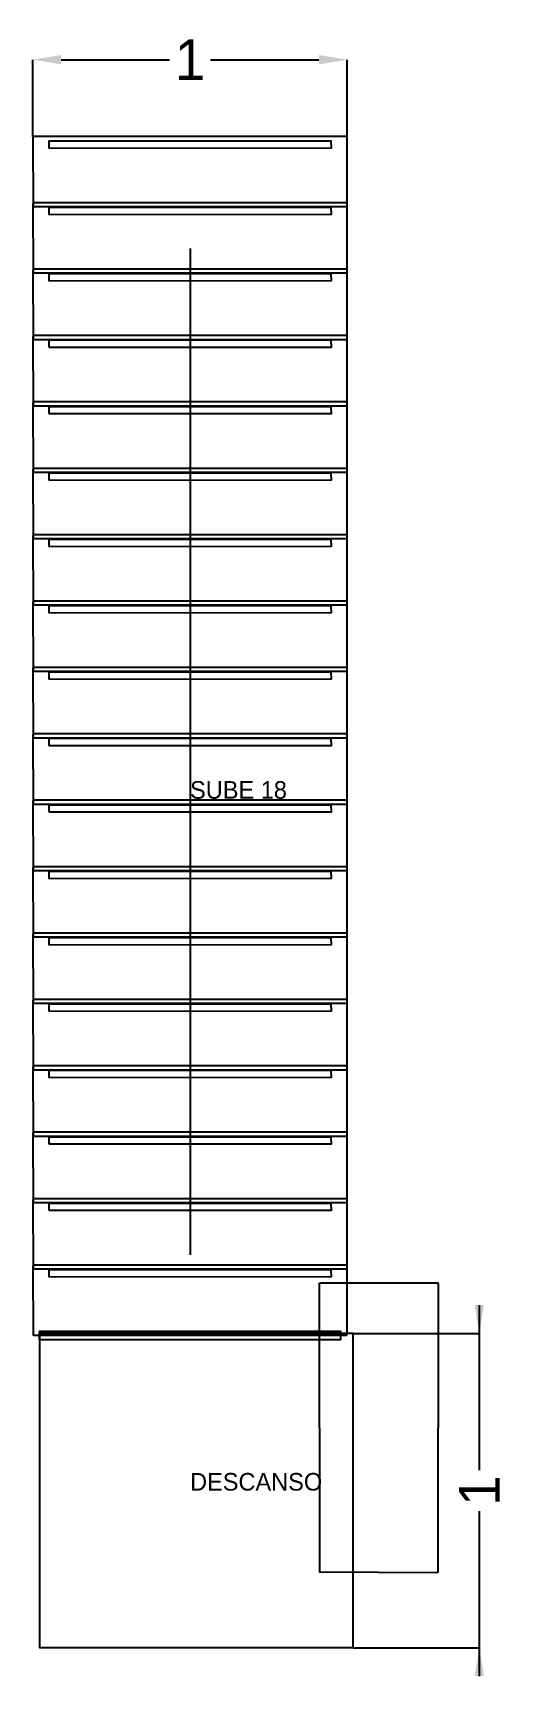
# Model space of a CAD drawing. Header units: metres. Extents: x 533 to 614.3, y -6.1 to 4.3.
# Drawn here: x 532.98 to 534.49, y -6.09 to -0.86 of the extents above.
import ezdxf

# ---------------------------------------------------------------- set-up
doc = ezdxf.new("R2010")
doc.units = ezdxf.units.M
for name, color, linetype in [('COTAS', 4, 'Continuous'), ('TEXTOS', 7, 'Continuous'), ('VISTA', 8, 'Continuous')]:
    doc.layers.add(name, color=color, linetype=linetype)
doc.dimstyles.get("Standard").update_dxf_attribs({"dimtxt": 2.5, "dimasz": 2.5, "dimexe": 1.25, "dimexo": 0.625, "dimtad": 1, "dimcen": 2.5, "dimazin": 3, "dimtfac": 1, "dimtmove": 0, "dimatfit": 3})

# ---------------------------------------------------------------- blocks, each defined once
blk = doc.blocks.new('_CLOSEDFILLED')
at = {"color": 0, "linetype": 'BYBLOCK'}
blk.add_solid([(-1, 0.164), (0, 0), (-1, -0.164)], dxfattribs=at)
blk = doc.blocks.new('*D1')
for p, q in [((532.98, -1.194), (532.98, -0.95)), ((533.07, -0.95), (533.415, -0.95)), ((533.545, -0.95), (533.89, -0.95)), ((533.98, -1.194), (533.98, -0.95))]:
    blk.add_line(p, q)
at = {"layer": 'Defpoints'}
for p in [(532.98, -0.95), (532.98, -1.194), (533.98, -1.194)]:
    blk.add_point(p, dxfattribs=at)
at = {"layer": 'COTAS', "xscale": 0.09, "yscale": 0.09, "rotation": 180}
blk.add_blockref('_CLOSEDFILLED', (532.98, -0.95), dxfattribs=at)
at = {"layer": 'COTAS', "xscale": 0.09, "yscale": 0.09}
blk.add_blockref('_CLOSEDFILLED', (533.98, -0.95), dxfattribs=at)
at = {"layer": 'COTAS', "insert": (533.48, -0.95), "char_height": 0.13, "attachment_point": 5}
blk.add_mtext('1', dxfattribs=at)
blk = doc.blocks.new('*D2')
for p, q in [((534.4, -4.91), (534.4, -5.435)), ((534, -5), (534.4, -5)), ((534.4, -5.565), (534.4, -6.09)), ((534, -6), (534.4, -6))]:
    blk.add_line(p, q)
at = {"layer": 'Defpoints'}
for p in [(534, -5), (534.4, -5), (534, -6)]:
    blk.add_point(p, dxfattribs=at)
at = {"layer": 'COTAS', "xscale": 0.09, "yscale": 0.09}
for p, rotation in [((534.4, -5), 270), ((534.4, -6), 90)]:
    blk.add_blockref('_CLOSEDFILLED', p, dxfattribs=dict(at, rotation=rotation))
at = {"layer": 'COTAS', "insert": (534.4, -5.5), "char_height": 0.13, "attachment_point": 5, "rotation": 90}
blk.add_mtext('1', dxfattribs=at)

msp = doc.modelspace()

# ---------------------------------------------------------------- linework, layer by layer
at = {"layer": 'VISTA'}
msp.add_line((533.48, -1.55), (533.48, -4.75), dxfattribs=at)
for points in [[(532.9835, -1.4171), (533.9765, -1.4171), (533.979, -1.4161), (533.98, -1.4136), (533.98, -1.1975), (533.979, -1.195), (533.9765, -1.194), (532.9835, -1.194), (532.981, -1.195), (532.98, -1.1975), (532.9806, -1.4156), (532.9835, -1.4171)], [(532.9817, -1.195), (532.9817, -1.1957), (532.981, -1.1957), (532.9817, -1.195)], [(533.9783, -1.195), (533.979, -1.1957), (533.9783, -1.1957), (533.9783, -1.195)], [(533.0307, -1.231), (533.93, -1.2303), (533.9293, -1.209), (533.0307, -1.2092), (533.0307, -1.231)], [(532.9835, -1.6282), (533.9765, -1.6282), (533.979, -1.6272), (533.98, -1.6247), (533.98, -1.4086), (533.979, -1.4061), (533.9765, -1.4051), (532.9835, -1.4051), (532.981, -1.4061), (532.98, -1.4086), (532.9806, -1.6267), (532.9835, -1.6282)], [(532.9817, -1.4061), (532.9817, -1.4069), (532.981, -1.4069), (532.9817, -1.4061)], [(533.9783, -1.4061), (533.979, -1.4069), (533.9783, -1.4069), (533.9783, -1.4061)], [(532.9817, -1.4154), (532.9817, -1.4161), (532.981, -1.4154), (532.9817, -1.4154)], [(533.0307, -1.4421), (533.93, -1.4414), (533.9293, -1.4201), (533.0307, -1.4203), (533.0307, -1.4421)], [(533.9787, -1.4158), (533.9783, -1.4161), (533.9783, -1.4154), (533.9787, -1.4158)], [(532.9835, -1.8393), (533.9765, -1.8393), (533.979, -1.8383), (533.98, -1.8358), (533.98, -1.6197), (533.979, -1.6172), (533.9765, -1.6162), (532.9835, -1.6162), (532.981, -1.6172), (532.98, -1.6197), (532.9806, -1.8379), (532.9835, -1.8393)], [(532.9817, -1.6173), (532.9817, -1.618), (532.981, -1.618), (532.9817, -1.6173)], [(533.9783, -1.6173), (533.979, -1.618), (533.9783, -1.618), (533.9783, -1.6173)], [(532.9817, -1.6265), (532.9817, -1.6272), (532.981, -1.6265), (532.9817, -1.6265)], [(533.0307, -1.6532), (533.93, -1.6525), (533.9293, -1.6312), (533.0307, -1.6314), (533.0307, -1.6532)], [(533.9787, -1.6269), (533.9783, -1.6272), (533.9783, -1.6265), (533.9787, -1.6269)], [(532.9835, -2.0504), (533.9765, -2.0504), (533.979, -2.0494), (533.98, -2.0469), (533.98, -1.8308), (533.979, -1.8284), (533.9765, -1.8273), (532.9835, -1.8273), (532.981, -1.8284), (532.98, -1.8308), (532.9806, -2.049), (532.9835, -2.0504)], [(532.9817, -1.8284), (532.9817, -1.8291), (532.981, -1.8291), (532.9817, -1.8284)], [(533.9783, -1.8284), (533.979, -1.8291), (533.9783, -1.8291), (533.9783, -1.8284)], [(532.9817, -1.8376), (532.9817, -1.8383), (532.981, -1.8376), (532.9817, -1.8376)], [(532.981, -1.838), (532.9813, -1.838), (532.981, -1.838), (532.981, -1.838)], [(533.0307, -1.8643), (533.93, -1.8636), (533.9293, -1.8423), (533.0307, -1.8425), (533.0307, -1.8643)], [(533.9787, -1.838), (533.9783, -1.8383), (533.9783, -1.8376), (533.9787, -1.838)], [(533.979, -1.838), (533.979, -1.838), (533.9787, -1.838), (533.979, -1.838)], [(532.9835, -2.2616), (533.9765, -2.2616), (533.979, -2.2605), (533.98, -2.2581), (533.98, -2.0419), (533.979, -2.0395), (533.9765, -2.0384), (532.9835, -2.0384), (532.981, -2.0395), (532.98, -2.0419), (532.9806, -2.2601), (532.9835, -2.2616)], [(532.9817, -2.0395), (532.9817, -2.0402), (532.981, -2.0402), (532.9817, -2.0395)], [(532.9817, -2.0487), (532.9817, -2.0494), (532.981, -2.0487), (532.9817, -2.0487)], [(533.0307, -2.0754), (533.93, -2.0747), (533.9293, -2.0534), (533.0307, -2.0537), (533.0307, -2.0754)], [(533.9783, -2.0395), (533.979, -2.0402), (533.9783, -2.0402), (533.9783, -2.0395)], [(533.9787, -2.0492), (533.9783, -2.0494), (533.9783, -2.0487), (533.9787, -2.0492)], [(532.9835, -2.4727), (533.9765, -2.4727), (533.979, -2.4716), (533.98, -2.4692), (533.98, -2.2531), (533.979, -2.2506), (533.9765, -2.2496), (532.9835, -2.2496), (532.981, -2.2506), (532.98, -2.2531), (532.9806, -2.4712), (532.9835, -2.4727)], [(532.9817, -2.2506), (532.9817, -2.2513), (532.981, -2.2513), (532.9817, -2.2506)], [(532.9817, -2.2598), (532.9817, -2.2605), (532.981, -2.2598), (532.9817, -2.2598)], [(532.981, -2.2602), (532.9813, -2.2603), (532.981, -2.2602), (532.981, -2.2602)], [(533.0307, -2.2866), (533.93, -2.2859), (533.9293, -2.2646), (533.0307, -2.2648), (533.0307, -2.2866)], [(533.9783, -2.2506), (533.979, -2.2513), (533.9783, -2.2513), (533.9783, -2.2506)], [(533.9787, -2.2603), (533.9783, -2.2605), (533.9783, -2.2598), (533.9787, -2.2603)], [(533.979, -2.2602), (533.979, -2.2602), (533.9787, -2.2603), (533.979, -2.2602)], [(532.9835, -2.6838), (533.9765, -2.6838), (533.979, -2.6828), (533.98, -2.6803), (533.98, -2.4642), (533.979, -2.4617), (533.9765, -2.4607), (532.9835, -2.4607), (532.981, -2.4617), (532.98, -2.4642), (532.9806, -2.6823), (532.9835, -2.6838)], [(532.9817, -2.4617), (532.9817, -2.4624), (532.981, -2.4624), (532.9817, -2.4617)], [(532.9817, -2.4709), (532.9817, -2.4716), (532.981, -2.4709), (532.9817, -2.4709)], [(533.0307, -2.4977), (533.93, -2.497), (533.9293, -2.4757), (533.0307, -2.4759), (533.0307, -2.4977)], [(533.9783, -2.4617), (533.979, -2.4624), (533.9783, -2.4624), (533.9783, -2.4617)], [(533.9787, -2.4714), (533.9783, -2.4716), (533.9783, -2.4709), (533.9787, -2.4714)], [(532.9835, -2.8949), (533.9765, -2.8949), (533.979, -2.8939), (533.98, -2.8914), (533.98, -2.6753), (533.979, -2.6728), (533.9765, -2.6718), (532.9835, -2.6718), (532.981, -2.6728), (532.98, -2.6753), (532.9806, -2.8934), (532.9835, -2.8949)], [(532.9817, -2.6728), (532.9817, -2.6735), (532.981, -2.6735), (532.9817, -2.6728)], [(532.981, -2.6731), (532.9813, -2.6731), (532.981, -2.6731), (532.981, -2.6731)], [(532.9817, -2.682), (532.9817, -2.6827), (532.981, -2.682), (532.9817, -2.682)], [(533.0307, -2.7088), (533.93, -2.7081), (533.9293, -2.6868), (533.0307, -2.687), (533.0307, -2.7088)], [(533.9783, -2.6728), (533.979, -2.6735), (533.9783, -2.6735), (533.9783, -2.6728)], [(533.9787, -2.6825), (533.9783, -2.6827), (533.9783, -2.682), (533.9787, -2.6825)], [(533.979, -2.6731), (533.9787, -2.6731), (533.979, -2.6731), (533.979, -2.6731)], [(532.9835, -3.106), (533.9765, -3.106), (533.979, -3.105), (533.98, -3.1025), (533.98, -2.8864), (533.979, -2.8839), (533.9765, -2.8829), (532.9835, -2.8829), (532.981, -2.8839), (532.98, -2.8864), (532.9806, -3.1045), (532.9835, -3.106)], [(532.9817, -2.8839), (532.9817, -2.8846), (532.981, -2.8846), (532.9817, -2.8839)], [(532.9817, -2.8931), (532.9817, -2.8939), (532.981, -2.8931), (532.9817, -2.8931)], [(533.0307, -2.9199), (533.93, -2.9192), (533.9293, -2.8979), (533.0307, -2.8981), (533.0307, -2.9199)], [(533.9783, -2.8839), (533.979, -2.8846), (533.9783, -2.8846), (533.9783, -2.8839)], [(533.9787, -2.8936), (533.9783, -2.8939), (533.9783, -2.8931), (533.9787, -2.8936)], [(532.9835, -3.3171), (533.9765, -3.3171), (533.979, -3.3161), (533.98, -3.3136), (533.98, -3.0975), (533.979, -3.095), (533.9765, -3.094), (532.9835, -3.094), (532.981, -3.095), (532.98, -3.0975), (532.9806, -3.3156), (532.9835, -3.3171)], [(532.9817, -3.095), (532.9817, -3.0957), (532.981, -3.0957), (532.9817, -3.095)], [(532.9817, -3.1043), (532.9817, -3.105), (532.981, -3.1043), (532.9817, -3.1043)], [(533.0307, -3.131), (533.93, -3.1303), (533.9293, -3.109), (533.0307, -3.1092), (533.0307, -3.131)], [(533.9783, -3.095), (533.979, -3.0957), (533.9783, -3.0957), (533.9783, -3.095)], [(533.9787, -3.1047), (533.9783, -3.105), (533.9783, -3.1043), (533.9787, -3.1047)], [(533.979, -3.1046), (533.979, -3.1046), (533.9787, -3.1047), (533.979, -3.1046)], [(532.9835, -3.5282), (533.9765, -3.5282), (533.979, -3.5272), (533.98, -3.5247), (533.98, -3.3086), (533.979, -3.3061), (533.9765, -3.3051), (532.9835, -3.3051), (532.981, -3.3061), (532.98, -3.3086), (532.9806, -3.5267), (532.9835, -3.5282)], [(532.9817, -3.3061), (532.9817, -3.3069), (532.981, -3.3069), (532.9817, -3.3061)], [(532.9817, -3.3154), (532.9817, -3.3161), (532.981, -3.3154), (532.9817, -3.3154)], [(533.0307, -3.3421), (533.93, -3.3414), (533.9293, -3.3201), (533.0307, -3.3203), (533.0307, -3.3421)], [(533.9783, -3.3061), (533.979, -3.3069), (533.9783, -3.3069), (533.9783, -3.3061)], [(533.9787, -3.3158), (533.9783, -3.3161), (533.9783, -3.3154), (533.9787, -3.3158)], [(532.9835, -3.7393), (533.9765, -3.7393), (533.979, -3.7383), (533.98, -3.7358), (533.98, -3.5197), (533.979, -3.5172), (533.9765, -3.5162), (532.9835, -3.5162), (532.981, -3.5172), (532.98, -3.5197), (532.9806, -3.7379), (532.9835, -3.7393)], [(532.9817, -3.5173), (532.9817, -3.518), (532.981, -3.518), (532.9817, -3.5173)], [(532.9817, -3.5265), (532.9817, -3.5272), (532.981, -3.5265), (532.9817, -3.5265)], [(533.0307, -3.5532), (533.93, -3.5525), (533.9293, -3.5312), (533.0307, -3.5314), (533.0307, -3.5532)], [(533.9783, -3.5173), (533.979, -3.518), (533.9783, -3.518), (533.9783, -3.5173)], [(533.9787, -3.5269), (533.9783, -3.5272), (533.9783, -3.5265), (533.9787, -3.5269)], [(532.9835, -3.9504), (533.9765, -3.9504), (533.979, -3.9494), (533.98, -3.9469), (533.98, -3.7308), (533.979, -3.7284), (533.9765, -3.7273), (532.9835, -3.7273), (532.981, -3.7284), (532.98, -3.7308), (532.9806, -3.949), (532.9835, -3.9504)], [(532.9817, -3.7284), (532.9817, -3.7291), (532.981, -3.7291), (532.9817, -3.7284)], [(532.9817, -3.7376), (532.9817, -3.7383), (532.981, -3.7376), (532.9817, -3.7376)], [(533.0307, -3.7643), (533.93, -3.7636), (533.9293, -3.7423), (533.0307, -3.7425), (533.0307, -3.7643)], [(533.9783, -3.7284), (533.979, -3.7291), (533.9783, -3.7291), (533.9783, -3.7284)], [(533.9787, -3.738), (533.9783, -3.7383), (533.9783, -3.7376), (533.9787, -3.738)], [(533.979, -3.738), (533.979, -3.738), (533.9787, -3.738), (533.979, -3.738)], [(532.9835, -4.1616), (533.9765, -4.1616), (533.979, -4.1605), (533.98, -4.1581), (533.98, -3.9419), (533.979, -3.9395), (533.9765, -3.9384), (532.9835, -3.9384), (532.981, -3.9395), (532.98, -3.9419), (532.9806, -4.1601), (532.9835, -4.1616)], [(532.9817, -3.9395), (532.9817, -3.9402), (532.981, -3.9402), (532.9817, -3.9395)], [(532.981, -3.9398), (532.9813, -3.9397), (532.981, -3.9398), (532.981, -3.9398)], [(532.9817, -3.9487), (532.9817, -3.9494), (532.981, -3.9487), (532.9817, -3.9487)], [(533.0307, -3.9754), (533.93, -3.9747), (533.9293, -3.9534), (533.0307, -3.9537), (533.0307, -3.9754)], [(533.9783, -3.9395), (533.979, -3.9402), (533.9783, -3.9402), (533.9783, -3.9395)], [(533.9787, -3.9492), (533.9783, -3.9494), (533.9783, -3.9487), (533.9787, -3.9492)], [(533.979, -3.9398), (533.9787, -3.9397), (533.979, -3.9398), (533.979, -3.9398)], [(532.9835, -4.3727), (533.9765, -4.3727), (533.979, -4.3716), (533.98, -4.3692), (533.98, -4.1531), (533.979, -4.1506), (533.9765, -4.1496), (532.9835, -4.1496), (532.981, -4.1506), (532.98, -4.1531), (532.9806, -4.3712), (532.9835, -4.3727)], [(532.9817, -4.1506), (532.9817, -4.1513), (532.981, -4.1513), (532.9817, -4.1506)], [(532.9817, -4.1598), (532.9817, -4.1605), (532.981, -4.1598), (532.9817, -4.1598)], [(533.0307, -4.1866), (533.93, -4.1859), (533.9293, -4.1646), (533.0307, -4.1648), (533.0307, -4.1866)], [(533.9783, -4.1506), (533.979, -4.1513), (533.9783, -4.1513), (533.9783, -4.1506)], [(533.9787, -4.1603), (533.9783, -4.1605), (533.9783, -4.1598), (533.9787, -4.1603)], [(532.9835, -4.5838), (533.9765, -4.5838), (533.979, -4.5828), (533.98, -4.5803), (533.98, -4.3642), (533.979, -4.3617), (533.9765, -4.3607), (532.9835, -4.3607), (532.981, -4.3617), (532.98, -4.3642), (532.9806, -4.5823), (532.9835, -4.5838)], [(532.9817, -4.3617), (532.9817, -4.3624), (532.981, -4.3624), (532.9817, -4.3617)], [(532.9817, -4.3709), (532.9817, -4.3716), (532.981, -4.3709), (532.9817, -4.3709)], [(533.0307, -4.3977), (533.93, -4.397), (533.9293, -4.3757), (533.0307, -4.3759), (533.0307, -4.3977)], [(533.9783, -4.3617), (533.979, -4.3624), (533.9783, -4.3624), (533.9783, -4.3617)], [(533.9787, -4.3714), (533.9783, -4.3716), (533.9783, -4.3709), (533.9787, -4.3714)], [(532.9835, -4.7949), (533.9765, -4.7949), (533.979, -4.7939), (533.98, -4.7914), (533.98, -4.5753), (533.979, -4.5728), (533.9765, -4.5718), (532.9835, -4.5718), (532.981, -4.5728), (532.98, -4.5753), (532.9806, -4.7934), (532.9835, -4.7949)], [(532.9817, -4.5728), (532.9817, -4.5735), (532.981, -4.5735), (532.9817, -4.5728)], [(532.9817, -4.582), (532.9817, -4.5827), (532.981, -4.582), (532.9817, -4.582)], [(533.0307, -4.6088), (533.93, -4.6081), (533.9293, -4.5868), (533.0307, -4.587), (533.0307, -4.6088)], [(533.9783, -4.5728), (533.979, -4.5735), (533.9783, -4.5735), (533.9783, -4.5728)], [(533.9787, -4.5825), (533.9783, -4.5827), (533.9783, -4.582), (533.9787, -4.5825)], [(532.9835, -5.006), (533.9765, -5.006), (533.979, -5.005), (533.98, -5.0025), (533.98, -4.7864), (533.979, -4.7839), (533.9765, -4.7829), (532.9835, -4.7829), (532.981, -4.7839), (532.98, -4.7864), (532.9806, -5.0045), (532.9835, -5.006)], [(532.9817, -4.7839), (532.9817, -4.7846), (532.981, -4.7846), (532.9817, -4.7839)], [(532.9817, -4.7931), (532.9817, -4.7939), (532.981, -4.7931), (532.9817, -4.7931)], [(533.0307, -4.8199), (533.93, -4.8192), (533.9293, -4.7979), (533.0307, -4.7981), (533.0307, -4.8199)], [(533.9783, -4.7839), (533.979, -4.7846), (533.9783, -4.7846), (533.9783, -4.7839)], [(533.9787, -4.7936), (533.9783, -4.7939), (533.9783, -4.7931), (533.9787, -4.7936)], [(534.2653, -5.76), (534.2691, -5.7583), (534.27, -4.844), (534.268, -4.8407), (533.8948, -4.84), (533.8909, -4.8417), (533.8914, -5.7588), (534.2653, -5.76)], [(532.9817, -5.0043), (532.9817, -5.005), (532.981, -5.0043), (532.9817, -5.0043)], [(533, -4.9945), (533, -5.0195), (533.96, -5.0195), (533.96, -4.9945), (533, -4.9945)], [(533.0009, -5.9991), (533.9991, -5.9991), (533.9991, -5.0009), (533.003, -5), (533.0009, -5.0009), (533.0009, -5.9991)], [(533.0015, -5.0015), (533.0009, -5.0015), (533.0009, -5.0009), (533.0015, -5.0015)], [(533.9787, -5.0047), (533.9783, -5.005), (533.9783, -5.0043), (533.9787, -5.0047)], [(533.9985, -5.0015), (533.9985, -5.0009), (533.9991, -5.0009), (533.9985, -5.0015)], [(533.0015, -5.9985), (533.0015, -5.9991), (533.0009, -5.9991), (533.0015, -5.9985)], [(533.9985, -5.9985), (533.9991, -5.9985), (533.9991, -5.9991), (533.9985, -5.9985)]]:
    msp.add_lwpolyline(points, close=True, dxfattribs=at)

# ---------------------------------------------------------------- texts
at = {"layer": 'TEXTOS'}
for s, p in [('SUBE 18', (533.48, -3.3)), ('DESCANSO', (533.48, -5.5))]:
    msp.add_text(s, height=0.056, dxfattribs=at).set_placement(p)

# ---------------------------------------------------------------- dimensions: what is measured, and where the dimension line sits
at = {"layer": 'COTAS'}
dim = msp.add_linear_dim(base=(532.98, -0.95), p1=(532.98, -1.194), p2=(533.98, -1.194), dimstyle='Standard', override={"dimtxt": 0.13, "dimasz": 0.09}, dxfattribs=at)
dim.commit()
dim.dimension.update_dxf_attribs({"geometry": '*D1', "text_midpoint": (533.48, -0.95)})
dim = msp.add_linear_dim(base=(534.4, -5), p1=(534, -5), p2=(534, -6), angle=90, dimstyle='Standard', override={"dimtxt": 0.13, "dimasz": 0.09}, dxfattribs=at)
dim.commit()
dim.dimension.update_dxf_attribs({"geometry": '*D2', "text_midpoint": (534.4, -5.5)})

doc.saveas('drawing.dxf')
